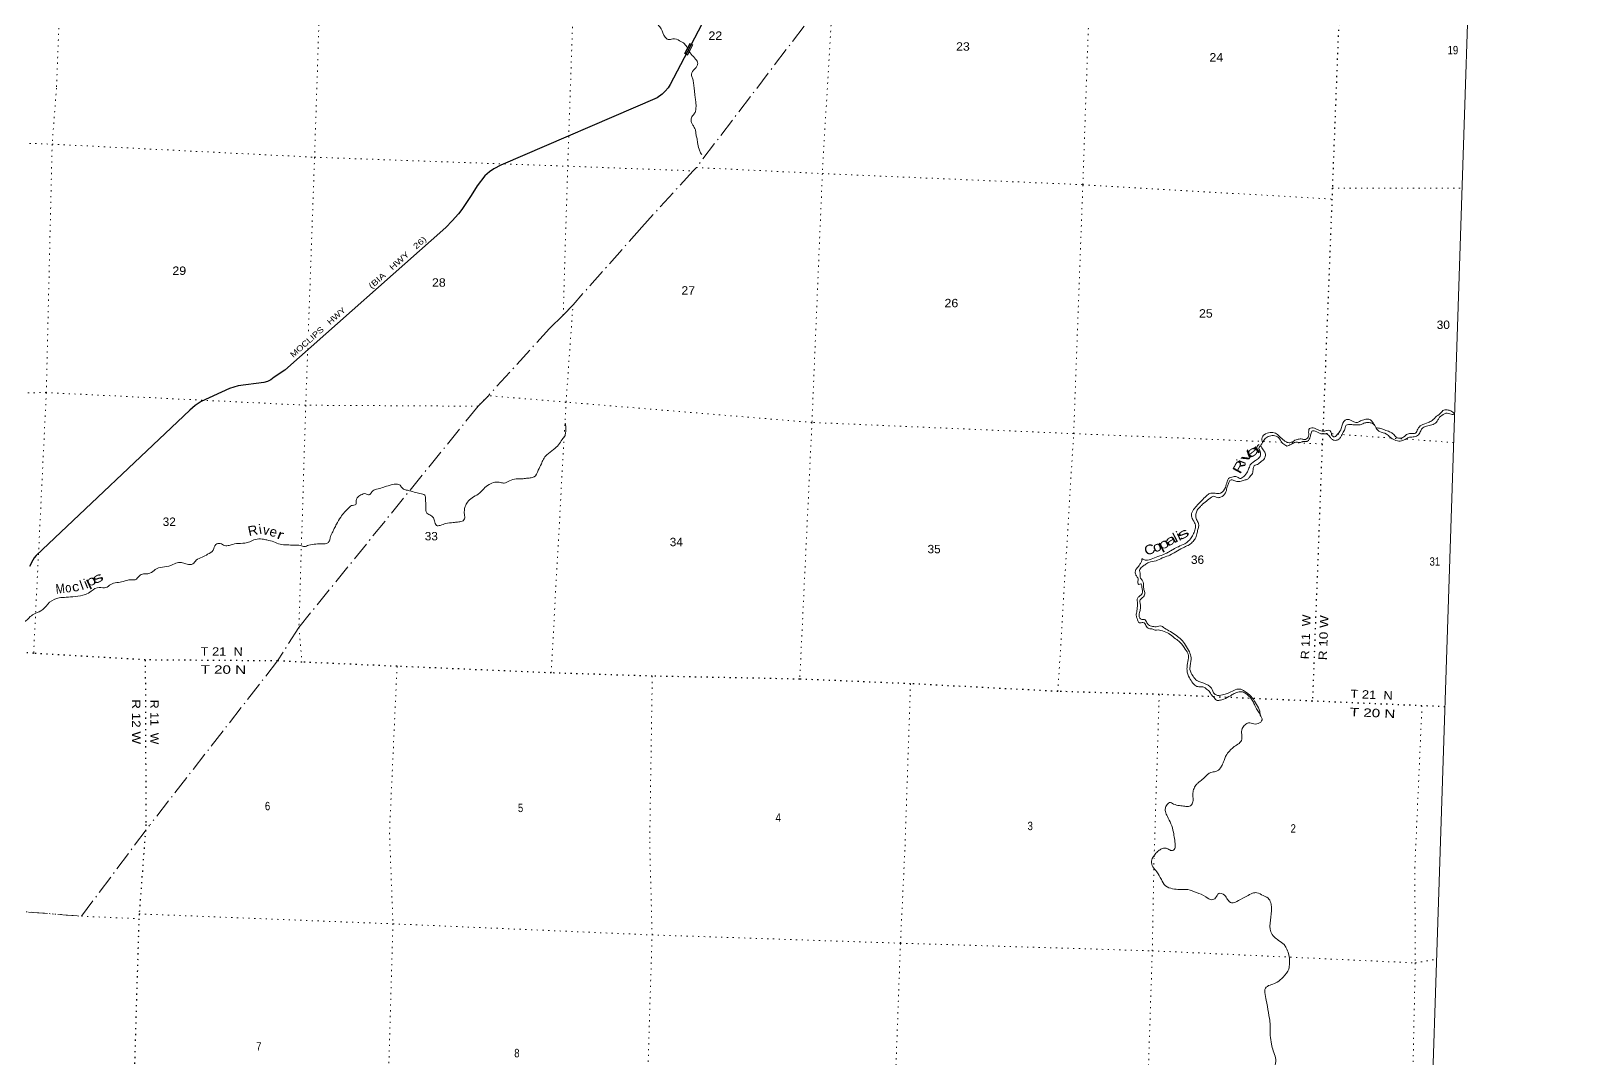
# Model space of a CAD drawing. Header units: feet. Extents: x -845745 to -745759, y -170898 to 15581.
# Drawn here: x -778136 to -745759, y -83303 to -61884 of the extents above; entities that cross this region are included whole.
import ezdxf
from ezdxf.enums import TextEntityAlignment as Align

# ---------------------------------------------------------------- set-up
doc = ezdxf.new("R2010")
doc.units = ezdxf.units.FT
doc.header["$LTSCALE"] = 80
doc.linetypes.add('DOT_DASHED', pattern=[7.7, 5, -1.2, 0.3, -1.2])
doc.linetypes.add('DOTTED', pattern=[1.5, 0.3, -1.2])
for name, color, linetype, lineweight in [('29', 7, 'Continuous', 25), ('31', 7, 'Continuous', 13), ('39', 7, 'Continuous', 13), ('4', 7, 'Continuous', 13), ('44', 7, 'DOT_DASHED', 13), ('6', 7, 'DOTTED', 25), ('7', 7, 'DOTTED', 13)]:
    doc.layers.add(name, color=color, linetype=linetype, lineweight=lineweight)
doc.layers.add('30', color=7, linetype='Continuous')
doc.layers.add('41', color=7, linetype='Continuous')

msp = doc.modelspace()

# ---------------------------------------------------------------- linework, layer by layer
at = {"layer": '29'}
msp.add_lwpolyline([(-761397.49, -56470.85), (-764817.23, -63000.57), (-764864.62, -63064.22), (-764923.08, -63137.66), (-764985.64, -63197.42), (-765091.3, -63274.42), (-768350.25, -64677.3), (-768493.1, -64753.44), (-768585.88, -64818.02), (-768678.66, -64898.75), (-768840.01, -65108.64), (-768968.01, -65309.03), (-769160.4, -65604.08), (-769233.32, -65691.89), (-769362.45, -65836.3), (-769494.65, -65978.44), (-772845.88, -68949.83), (-773068.88, -69098.63), (-773140.14, -69149.03), (-773212.75, -69185.36), (-773288.26, -69205.24), (-773822.3, -69279.85), (-773912.63, -69304.44), (-773999.34, -69331.63), (-774595.26, -69603.42), (-774715.37, -69687.89), (-774829.46, -69782.03), (-778032.16, -72815.44), (-778069.56, -72862.48), (-778102.16, -72909.54), (-778169.69, -73044.04)], dxfattribs=at)
at = {"layer": '31'}
for p, q in [((-764519.49, -62351.16), (-764409.06, -62140.9)), ((-764409.06, -62140.9), (-764345.98, -62174.03))]:
    msp.add_line(p, q, dxfattribs=at)
msp.add_lwpolyline([(-764508.68, -62347.79), (-764405.69, -62151.7), (-764356.78, -62177.39), (-764459.77, -62373.49)], close=True, dxfattribs=at)
msp.add_lwpolyline([(-764345.98, -62174.03), (-764456.42, -62384.3), (-764519.49, -62351.16)], dxfattribs=at)
at = {"layer": '39'}
for points in [[(-764158.55, -64457.48), (-764185.06, -64422.01), (-764217.6, -64343.97), (-764249.41, -64207.58), (-764264.84, -64108.21), (-764285.15, -64026.72), (-764293.21, -63941.79), (-764316.95, -63890.34), (-764354.47, -63832.2), (-764381.75, -63770.51), (-764376.13, -63694.28), (-764319.62, -63606.35), (-764288.83, -63551.43), (-764282.34, -63499.4), (-764280.65, -63420.96), (-764290.24, -63325.89), (-764303.66, -63226.61), (-764319.3, -63088.97), (-764330.05, -62975.73), (-764349.98, -62886.2), (-764372.58, -62810.65), (-764367.9, -62754.5), (-764337.5, -62707.62), (-764262.81, -62618.54), (-764245.9, -62558.94), (-764289.93, -62468.28), (-764381.71, -62365.3), (-764460.28, -62238.79), (-764522.59, -62151.29), (-764622.19, -62086.2), (-764763.21, -62045.32), (-764862.6, -62060.76), (-764926.62, -62009.42), (-765007.12, -61838.53), (-765071.53, -61752.95), (-765137.65, -61703.52), (-765253.51, -61683.96), (-765407.52, -61704.88), (-765619.41, -61715.01), (-765726.27, -61718.02), (-765791.5, -61735.08), (-765836.66, -61710.8), (-765864.61, -61663.18), (-765895.33, -61631.53), (-765948.7, -61653.17), (-766069.05, -61643.46), (-766170.94, -61626.57), (-766295.11, -61612.66), (-766374.13, -61623.03), (-766418.04, -61614.91), (-766462.16, -61568.54), (-766484.84, -61537.27), (-766518.93, -61406.82), (-766551.31, -61282.49), (-766557.17, -61193.63), (-766594.97, -61141.51), (-766704.53, -61073.94), (-766807.77, -61000.61), (-766922.3, -60952.93), (-766954.83, -60917.17), (-767001.53, -60882.76), (-767093.84, -60876.39), (-767202.71, -60879.3), (-767335.11, -60869.03), (-767409.25, -60861.5), (-767472.11, -60828.34), (-767546.26, -60820.81), (-767576.78, -60785.15), (-767592.19, -60770.33), (-767655.82, -60710.96), (-767709.31, -60692.33), (-767766.91, -60633.24), (-767816.11, -60566.5), (-767881.93, -60553.32), (-767931.86, -60544.93), (-767986.4, -60506.12), (-768043.52, -60479.26), (-768081.71, -60435.18), (-768105.64, -60387.75), (-768087.86, -60352.35), (-768083.1, -60251.92), (-768122.92, -60199.71), (-768231.41, -60152.31), (-768425.62, -60129.05), (-768750.11, -60135.88), (-768919.81, -60148.01), (-769070.86, -60148.93), (-769158.89, -60094.45), (-769232.56, -60076.88), (-769290.69, -60156.68), (-769390.17, -60216.4)], [(-750365.48, -70054.83), (-750288.37, -70042.36), (-750218.25, -70049.7), (-750153.48, -70084.97), (-750095.57, -70180.31), (-750037.58, -70231.36), (-749892.92, -70280.46), (-749819.62, -70348.35), (-749757.14, -70389.55), (-749636.21, -70429.48), (-749526.21, -70402.46), (-749484.89, -70380.25), (-749412.96, -70349.42), (-749315.86, -70339.91), (-749229.3, -70297.69), (-749181.11, -70215.41), (-749135.79, -70151.11), (-749035.26, -70111.57), (-748923.05, -70080.62), (-748837.45, -70016.21), (-748804.37, -69955.37), (-748714, -69875.08), (-748660.34, -69847.41), (-748546.59, -69868.89), (-748503.82, -69873.27), (-748472.98, -69862.84)], [(-750113.29, -70153.39), (-750012.35, -70166.12), (-749935.23, -70195.93), (-749828.27, -70233.19), (-749765.5, -70268.36), (-749708.18, -70333.47), (-749623.32, -70369.69), (-749531.39, -70341.82), (-749474.68, -70292.15), (-749388.97, -70268.01), (-749289.96, -70260.6), (-749241.87, -70180.33), (-749167.47, -70097.27), (-749023.89, -70041.64), (-748943.26, -69997.13), (-748848.58, -69911), (-748754.28, -69832.91), (-748718.13, -69792.34), (-748628.88, -69778.43), (-748554.6, -69799.4), (-748473.66, -69863.07)], [(-767004.63, -70054.75), (-766994.56, -70139.78), (-766996.92, -70232.28), (-767010.67, -70310.14), (-767069.19, -70397.98), (-767144.83, -70507.15), (-767250.03, -70602.84), (-767388.22, -70715.1), (-767461, -70806.29), (-767503.92, -70904.92), (-767568.26, -71030.73), (-767655.65, -71175.58), (-767735.05, -71193.98), (-767834.34, -71207.41), (-767935.36, -71214.72), (-768026.05, -71216.48), (-768168.96, -71258.06), (-768275.8, -71303.34), (-768355.78, -71291.52), (-768470.29, -71286.11), (-768593.39, -71334.66), (-768704.15, -71420.03), (-768818.24, -71533.42), (-768948.7, -71609.81), (-769039.55, -71700.14), (-769090.04, -71788.35), (-769108.28, -71876.07), (-769103.08, -71978.99), (-769095.41, -72029.68), (-769157.1, -72099.25), (-769248.45, -72115.07), (-769339.52, -72124.86), (-769493.43, -72143.77), (-769612.14, -72184.47), (-769688.67, -72184.89), (-769716.9, -72143.29), (-769742.48, -72045.45), (-769807.74, -71977.95), (-769888.02, -71929.87), (-769909.65, -71876.5), (-769909.39, -71785.92), (-769916.9, -71646.66), (-769921.51, -71573.96), (-769999.78, -71525.98), (-770125.3, -71497.91), (-770250.53, -71463.82), (-770290.33, -71453.89), (-770399.12, -71412.51), (-770444.48, -71349.98), (-770521.88, -71326.19), (-770698.56, -71358.12), (-770937.7, -71433.4), (-771013.64, -71464.04), (-771049.98, -71508.63), (-771092.06, -71546.91), (-771163.53, -71525.42), (-771263.39, -71550.9), (-771342.78, -71611.58), (-771365.34, -71662.86), (-771369.42, -71749.23), (-771461.16, -71773.09), (-771522.08, -71826.58), (-771608.63, -71911.08), (-771683.79, -72010.21), (-771771.47, -72161.08), (-771817.93, -72249.49), (-771849.29, -72316.45), (-771896.61, -72422.93), (-771913.81, -72488.56), (-771951, -72551.23), (-772076.7, -72569.45), (-772201.73, -72573.62), (-772351.91, -72598.74), (-772437.72, -72624.89), (-772525.25, -72602.64), (-772663.87, -72596.1), (-772800.58, -72591.66), (-772946.95, -72578.71), (-773079.46, -72528.17), (-773222.58, -72489.2), (-773318.35, -72470.59), (-773463.56, -72475.82), (-773580.64, -72524.65), (-773682.7, -72554.06), (-773858.34, -72563.89), (-774007.08, -72601.16), (-774099.88, -72604.83), (-774194.5, -72562.12), (-774288.24, -72585.88), (-774343.89, -72698), (-774456.84, -72787.29)], [(-754959.07, -73393.36), (-754976.59, -73338.18), (-755018.32, -73283.87), (-755027.71, -73227.06), (-755023.61, -73182.96), (-755036.93, -73123.95), (-755020.87, -73082.43), (-754985.01, -73047.88), (-754924.66, -73006.44), (-754843.84, -72957.91), (-754695.19, -72922.65), (-754565.58, -72864.34), (-754438.46, -72815.99), (-754314.69, -72753.38), (-754178.1, -72675.27), (-754079.11, -72625.58), (-753979.92, -72571.88), (-753908, -72498.77), (-753882.19, -72463.76), (-753845.2, -72362.83), (-753822.74, -72271.28), (-753806.89, -72191.5), (-753819.73, -72122.45), (-753860.03, -72038), (-753865.02, -71973.34), (-753846.78, -71885.62), (-753793.04, -71813.67), (-753750.67, -71769.37), (-753647.67, -71677.6), (-753537.2, -71598.25), (-753510.14, -71579.4), (-753420.78, -71605.76), (-753351.9, -71596.93), (-753249.09, -71509.18), (-753217.84, -71401.94), (-753194.33, -71330.57), (-753180.38, -71290.97), (-753145.86, -71242.27), (-753109.32, -71235.94), (-753036.13, -71263.55), (-752947.73, -71267.72), (-752857.91, -71241.76), (-752784.35, -71219.06), (-752743.9, -71172.65), (-752688.25, -71102.81), (-752671.25, -70998.92), (-752650.6, -70945.54), (-752562.03, -70903.42), (-752543, -70884.18), (-752482.37, -70836.71), (-752427.09, -70774.9), (-752420.52, -70678.58), (-752463.49, -70608.1), (-752491.73, -70566.5), (-752509.54, -70517.35), (-752489.84, -70484.05), (-752435.15, -70392.01), (-752359.88, -70333.15), (-752250.16, -70312.16), (-752145.4, -70353.34), (-752068.07, -70463.69), (-751990.27, -70521.72), (-751968.55, -70530.8), (-751929.72, -70518.54), (-751855.5, -70481.78), (-751810.06, -70457.75), (-751751.33, -70450.45), (-751711.43, -70458.38), (-751656.53, -70446.87), (-751634.05, -70439.88), (-751555.32, -70435.55), (-751536.86, -70428.36), (-751486.47, -70342.16), (-751464.59, -70262.67), (-751446.52, -70221.24), (-751379.94, -70218.34), (-751261.87, -70276.26), (-751147.26, -70279.65), (-751071.48, -70337.59), (-751031.57, -70387.79), (-750962.31, -70413.2), (-750888.75, -70390.5), (-750843.99, -70338.26), (-750795.23, -70243.92), (-750752.69, -70153.32), (-750736.06, -70099.75), (-750686.9, -70081.94), (-750592.57, -70088.4), (-750481.98, -70091.61), (-750445.63, -70089.3), (-750365.48, -70054.83)], [(-752474.27, -70457.8), (-752487.78, -70355.3), (-752440.63, -70295.12), (-752319.63, -70248.49), (-752207.6, -70263.84), (-752128.09, -70327.99), (-752023.6, -70417.47), (-751964.85, -70452.46), (-751925.05, -70462.39), (-751861.92, -70447.25), (-751779.28, -70402.83), (-751732.4, -70390.95), (-751651.57, -70384.7), (-751623.83, -70394.06), (-751579.44, -70392.13), (-751520.05, -70328.5), (-751514.54, -70211.99), (-751498.38, -70168.46), (-751393.35, -70161.34), (-751290.78, -70206.44), (-751178.66, -70219.79), (-751111.41, -70202.83), (-751045.2, -70250.25), (-751039.26, -70294.82), (-750976.87, -70338.02), (-750943.59, -70315.44), (-750845.09, -70191.24), (-750816.33, -70093.95), (-750728.26, -69977.31), (-750654.21, -69986.85), (-750497.69, -70040.54), (-750437.81, -70009.14), (-750345.7, -69977.25), (-750264.96, -69973.01), (-750229.18, -69982.75), (-750196.36, -70012.48), (-750151.22, -70087.28)], [(-753086.19, -71172.61), (-753013.67, -71172), (-752948.8, -71205.26), (-752866.45, -71166.87), (-752789.18, -71065.83), (-752759.65, -70994.75), (-752717.01, -70902.14), (-752679.33, -70871.71), (-752623.09, -70832.09), (-752543.8, -70773.42), (-752525.66, -70645.43), (-752549.99, -70563.75), (-752511.75, -70523.57)], [(-752520.27, -76127.42), (-752624.28, -75963.68), (-752668.22, -75871.01), (-752718.56, -75786.09), (-752797.6, -75711.9), (-752873.77, -75662), (-752966.08, -75655.63), (-753068.34, -75689.06), (-753144.95, -75733.76), (-753283.16, -75803.74), (-753372.98, -75829.7), (-753435.26, -75826.76), (-753469.71, -75788.9), (-753533.15, -75725.51), (-753589.62, -75642.31), (-753661.2, -75580.55), (-753718.22, -75551.69), (-753768.35, -75547.31), (-753844.5, -75539.69), (-753925.93, -75473.44), (-754001.25, -75363.18), (-754050, -75201.84), (-754045.05, -75097.39), (-754021.85, -74947.49), (-754024.46, -74874.9), (-754085.81, -74767.31), (-754197.5, -74617.09), (-754286.87, -74548.45), (-754403.42, -74458.4), (-754460.15, -74423.51), (-754600.7, -74372.59), (-754652.65, -74364.1), (-754713.39, -74371.29), (-754762.57, -74346.83), (-754842.45, -74332.99), (-754908.1, -74273.53), (-754928.2, -74230.3), (-754969.34, -74206.21), (-755040.32, -74216.96), (-755074.58, -74175.07), (-755090.38, -74126.01), (-755107.53, -74062.79), (-755103.05, -74010.66), (-755094.45, -73956.71), (-755084.53, -73874.64), (-755082.45, -73788.17), (-755085.53, -73725.61), (-755056.75, -73670.6), (-755000.33, -73626.96), (-754977.76, -73575.68), (-754988.12, -73496.68), (-754998.95, -73427.72), (-755013.79, -73400.85), (-755056.83, -73416.94), (-755077.41, -73383.75), (-755065.95, -73311.82), (-755097.25, -73249.95), (-755124.73, -73192.28), (-755121.31, -73119.97), (-755078.08, -73057.58), (-755061.06, -73038.25), (-755021.86, -72975.68), (-754992.89, -72916.65), (-754989.08, -72878.58), (-754969.37, -72887.57), (-754908.04, -72910.59), (-754761.4, -72875.23), (-754619.93, -72821.51), (-754494.82, -72773.06), (-754414.19, -72728.55), (-754337.57, -72683.85), (-754230.26, -72628.52), (-754098.45, -72566.29), (-754019.26, -72509.63), (-753946.58, -72420.45), (-753904.13, -72331.86), (-753873.27, -72232.66), (-753892.53, -72129.08), (-753931.67, -72062.81), (-753959.25, -71964.87), (-753913.85, -71856.29), (-753828.74, -71759.64), (-753718.47, -71642.04), (-753627.72, -71553.72), (-753555.41, -71514.85), (-753466.82, -71515.01), (-753349.83, -71510.46), (-753251.81, -71396.31), (-753213.67, -71271.28), (-753182.6, -71210.33), (-753086.19, -71172.61)], [(-774456.84, -72787.29), (-774570.56, -72850.38), (-774694.24, -72910.98), (-774766.25, -72986.09), (-774883.43, -72994.65), (-774980.73, -72965.9), (-775062.81, -72955.99), (-775179.8, -73002.81), (-775357.05, -73046.79), (-775520.04, -73087.42), (-775628.41, -73164.84), (-775702.16, -73191.56), (-775790.93, -73195.43), (-775885.81, -73243.29), (-775963.85, -73318.12), (-776058.46, -73317.69), (-776215.25, -73354.58), (-776351.27, -73378.36), (-776475.81, -73414.76), (-776575.67, -73482.52), (-776716.29, -73475.88), (-776885.21, -73556.49), (-777003.24, -73625.41), (-777218.56, -73665.58), (-777406.63, -73682.87), (-777552.23, -73696.14), (-777749.84, -73787.47), (-777893.96, -73939.71), (-778050.82, -74020.89), (-778152.59, -74086.55), (-778278.55, -74195.36), (-778432.07, -74248.51), (-778552.97, -74293.13), (-778703.71, -74372.59), (-778816.58, -74417.59), (-778963.61, -74460.98), (-779085.47, -74483.42), (-779159.82, -74437.63), (-779237.5, -74419.87), (-779350.74, -74515.19), (-779487.79, -74645.62), (-779568.97, -74744.46), (-779650.24, -74887.59), (-779722.54, -74946.42), (-779762.01, -74951.76), (-779816.4, -74941.09), (-779858.9, -74940.59)], [(-754775, -79126.87), (-754714.73, -79037.83), (-754642.81, -78964.72), (-754580.54, -78925.38), (-754505.36, -78910.81), (-754432.07, -78936.42), (-754350.65, -78960.39), (-754317.27, -78935.79), (-754297.12, -78850.18), (-754312.56, -78708.53), (-754332.69, -78580.74), (-754386.7, -78403.05), (-754460.02, -78250.61), (-754499.56, -78150.1), (-754503.03, -78095.58), (-754479.51, -78024.21), (-754418.21, -77962.68), (-754330.96, -77990.96), (-754209.74, -78024.86), (-754097.62, -78038.21), (-753996.89, -78036.92), (-753935.21, -77967.36), (-753924.52, -77869.21), (-753927.62, -77764.38), (-753902.87, -77666.9), (-753846.26, -77576.97), (-753801.98, -77534.77), (-753709.88, -77460.6), (-753617.12, -77372.37), (-753550.83, -77333.22), (-753453.26, -77313.66), (-753353.03, -77237.87), (-753308.96, -77157.41), (-753270.24, -77062.6), (-753236.21, -76981.66), (-753203.7, -76932.87), (-753066.27, -76794.4), (-752966.52, -76728.65), (-752908, -76640.82), (-752911.38, -76542.01), (-752899.55, -76419.76), (-752839.31, -76338.05), (-752769.1, -76301.1), (-752661.28, -76320.28), (-752537.5, -76299.95), (-752483.1, -76213.94), (-752512.86, -76162.2), (-752536.05, -76056.42), (-752599.99, -75918.52), (-752691.87, -75775.27), (-752772.64, -75694.96), (-752850.43, -75636.93), (-752953.19, -75595.85), (-753075.25, -75622.3), (-753192.8, -75681.17), (-753280.61, -75707.23), (-753412.52, -75729.19), (-753473.56, -75700.13), (-753542.19, -75576.1), (-753700.45, -75474.01), (-753785.7, -75445.83), (-753844.83, -75418.88), (-753925.12, -75328.53), (-753988.97, -75188.62), (-753985.92, -75124.34), (-753971.41, -75030.4), (-753965.32, -74944.12), (-754001.71, -74819.6), (-754079.72, -74681.03), (-754170.63, -74559.98), (-754271.68, -74482.73), (-754396.45, -74396.32), (-754517.97, -74326.16), (-754606.28, -74277.7), (-754667.4, -74292.94), (-754769.95, -74290.11), (-754852.91, -74256), (-754892.43, -74197.76), (-754922.48, -74152.05), (-754994.62, -74144.62), (-755035.57, -74116.52), (-755038.09, -73999.63), (-755021.95, -73913.83), (-755023.51, -73819.13), (-755032.43, -73752.28), (-754993.89, -73703.77), (-754936.23, -73634.01), (-754929.74, -73581.98), (-754941.81, -73539.13), (-754955.99, -73455.92), (-754959.07, -73393.36)], [(-754775, -79126.87), (-754791.04, -79183.04), (-754681.38, -79405.09), (-754585.17, -79561.55), (-754495.76, -79697.56), (-754349.25, -79755.28), (-754201.33, -79774.85), (-754034.63, -79775.02), (-753852.08, -79836.09), (-753658.39, -79921.7), (-753532.23, -79986.7), (-753456.46, -79947.3), (-753390.74, -79853.25), (-753269.64, -79891.93), (-753206.62, -79980.72), (-753122.87, -80052.19), (-752978.39, -80001.27), (-752804.43, -79913.25), (-752683.58, -79849.39), (-752594.81, -79838.62), (-752464.41, -79897.75), (-752361.95, -79951.82), (-752305.32, -80050.43), (-752290.88, -80149.47), (-752312.58, -80412.02), (-752305.38, -80653.53), (-752232.99, -80760.76), (-752141.23, -80832.53), (-752025.98, -80921.25), (-751982.28, -80989.22), (-751934.48, -81109.6), (-751915.78, -81311.34), (-751932.17, -81429.34), (-752046.75, -81595.96), (-752173.17, -81701.83), (-752291.57, -81753.71), (-752400.09, -81809.99), (-752427.86, -81855.19), (-752430.15, -81917.43), (-752398.01, -82081.46), (-752353.08, -82334.43), (-752338.34, -82425.44), (-752319.29, -82562.86), (-752314.39, -82812.32), (-752290.87, -82992.12), (-752253.98, -83136.23), (-752207.07, -83280.71), (-752210.6, -83431.35), (-752321.21, -83708.69), (-752424.03, -83992.35), (-752492.17, -84206.93), (-752576.99, -84547.55), (-752615.42, -84773.29), (-752671.48, -84877.75), (-752728.22, -84946.01), (-752810.44, -84997.23), (-752916.75, -84993.27), (-753012.66, -84979.66), (-753160.79, -85020.39), (-753414.78, -85045.12), (-753629.25, -85033.12), (-753783.89, -85141.96), (-753926.8, -85259.27), (-754018.2, -85450.88), (-754050.9, -85684.88), (-754023.6, -85816.56), (-753893.93, -85950.05), (-753712.1, -86085.48), (-753614.91, -86173.53), (-753519.13, -86245.44), (-753335.26, -86270.37), (-753170.4, -86320.73), (-753067.32, -86467.3), (-752956.45, -86565.91), (-752797.68, -86618.05), (-752706.28, -86699.86), (-752651.49, -86848.65), (-752722.41, -86974.68), (-752831.14, -87091.25), (-752958.36, -87219.21), (-753025.11, -87341.37), (-753023.96, -87474.09), (-752984.03, -87644.45), (-753013.35, -87731.81), (-753138.2, -87849.8), (-753299.61, -87924.21), (-753652.61, -88019.64), (-753957.7, -88068.61), (-754160.66, -88071.11), (-754367.04, -88057.4), (-754507.83, -88007.94)]]:
    msp.add_spline(points, degree=3, dxfattribs=at)
at = {"layer": '4'}
msp.add_lwpolyline([(-838938.61, 15580.59), (-807880.31, 14447.97), (-776820.49, 13358.06), (-745759.19, 12310.89), (-751809.61, -170897.82), (-783122.91, -169842.15), (-814434.73, -168743.41)], dxfattribs=at)
at = {"layer": '44'}
for points in [[(-747650.8, -44967.44), (-750520.24, -47944.23), (-755651.05, -54358.11), (-755687.77, -54410.73), (-755845.08, -54586.51), (-756022.58, -54763.35), (-761425.73, -61041.2), (-761654.96, -61290.09), (-764274.02, -64727.84), (-764341.73, -64797.12), (-765411.89, -65970.97), (-766843.72, -67590.14), (-767049.14, -67803.91), (-767331.67, -68079.28), (-768608.41, -69481.81), (-768822.15, -69701.23), (-772555.72, -74310.41), (-773001.64, -75009.67), (-775656.84, -78422.61)], [(-780035.89, -80097.67), (-780032.99, -80097.69), (-777087.35, -80328.94), (-775656.84, -78422.61)]]:
    msp.add_lwpolyline(points, dxfattribs=at)
at = {"layer": '6'}
msp.add_line((-775756.99, -74988.78), (-775743.55, -78419.64), dxfattribs=at)
for points in [[(-749704.46, -33435.35), (-749709.78, -33558.27), (-749862.09, -38777.35), (-750058.08, -44111.13), (-750282.97, -47885.34), (-750340.45, -49185.16), (-750356.71, -49486.38), (-750553.8, -54375.19), (-750608.81, -54686.66), (-750685.26, -57408.92), (-750811.95, -59788.58), (-750824.78, -60059.76), (-751023.72, -65157.86), (-751030.44, -65385.04), (-751220.93, -70262.08), (-751233.59, -70486.97), (-751436.84, -75846.58)], [(-748674.46, -75964.53), (-749154.18, -75944.24), (-751436.84, -75846.58), (-754629.66, -75707.98), (-756740.78, -75644.6), (-759811.82, -75485.58), (-762118.68, -75388.79), (-765192.28, -75326.28), (-767299.19, -75259.07), (-770510.18, -75121.63), (-772491.31, -75034.18), (-773001.64, -75009.67), (-775756.99, -74988.78), (-778082.14, -74852.88), (-779849.92, -74702.01)], [(-775743.55, -78419.64), (-775884.47, -80281.2), (-775890.16, -80381.51), (-776046.92, -85687.05), (-776050.48, -85729.13), (-776115.32, -90829.01), (-776117.39, -90885.23), (-776401.71, -96163.91), (-776415.88, -96221.68), (-776558.38, -101521.72), (-776568.18, -101569.61), (-776730.5, -106643.75), (-776918.39, -111922), (-777092.04, -117413.87), (-777103.71, -117676.79), (-777313.13, -122447.63), (-777309.09, -122556.34), (-777346.03, -124210.51)]]:
    msp.add_lwpolyline(points, dxfattribs=at)
at = {"layer": '7'}
for p, q in [((-751023.72, -65157.86), (-748317.58, -65157.93)), ((-748492.64, -70458.89), (-751220.93, -70262.08)), ((-770510.18, -75121.63), (-770668.39, -78592.72)), ((-765192.28, -75326.28), (-765246.24, -78776.37)), ((-759811.82, -75485.58), (-759929.24, -78955.2)), ((-754629.66, -75707.98), (-754736.47, -79128.65)), ((-749154.18, -75944.24), (-749303.15, -79308.86))]:
    msp.add_line(p, q, dxfattribs=at)
for points in [[(-776951.23, -43164.12), (-777154.05, -48386.85), (-777251.73, -53642.74), (-777416.21, -56310.52), (-777422.73, -56873.9), (-777433.09, -58965.13), (-777558.19, -61822), (-777607.36, -63073.9), (-777696.83, -64241.36), (-777818.92, -69417.58), (-778082.14, -74852.88)], [(-767299.19, -75259.07), (-766989.93, -69616.57), (-766843.72, -67590.14), (-767049.14, -67803.91), (-766954.62, -64699.99), (-766773.25, -59419.87), (-766585.89, -54013.2), (-766378.18, -48814.85), (-766208.09, -43560.37)], [(-760995.42, -43733.89), (-761256.87, -49004.19), (-761352.87, -52224.81), (-761405.06, -54221.45), (-761486.37, -56407.98), (-761603.62, -59609.47), (-761654.96, -61290.09), (-761425.73, -61041.2), (-761648.4, -64853.76), (-761865.58, -70039.58), (-762118.68, -75388.79)], [(-756740.78, -75644.6), (-756412.11, -70272.78), (-756221.05, -65085.73), (-756034.9, -59789.73), (-755845.08, -54586.51), (-756022.58, -54763.35), (-756010.45, -54379.4), (-755884.53, -49207.39), (-755813.18, -46678.15), (-755676.17, -43952.71)], [(-771557.13, -44439.36), (-771680.99, -48546.49), (-771851.46, -53809), (-772057.67, -59230.88), (-772229.09, -64513.49), (-772361.07, -68218.01)], [(-779487.75, -64174.41), (-777696.83, -64241.36), (-772229.09, -64513.49), (-766954.62, -64699.99), (-764341.73, -64797.12), (-764274.02, -64727.84), (-761648.4, -64853.76), (-756221.05, -65085.73), (-751030.44, -65385.04)], [(-772371.05, -68498.14), (-772413.18, -69680.74), (-772555.72, -74310.41), (-772491.31, -75034.18)], [(-751233.59, -70486.97), (-756412.11, -70272.78), (-761865.58, -70039.58), (-766989.93, -69616.57), (-768608.41, -69481.81), (-768822.15, -69701.23), (-772413.18, -69680.74), (-777818.92, -69417.58), (-779668.57, -69430.84)], [(-770668.39, -78592.72), (-770595.44, -80487.96), (-770754.11, -85899.97), (-770742.35, -91046.93), (-771040.08, -96471.87), (-771222.93, -101722.16), (-771370.9, -106843.08), (-771585.44, -112190.7), (-771792.21, -117763.77), (-771979.42, -122804.82), (-772007.85, -124392.53)], [(-766713.88, -124571.81), (-766615.94, -123062.59), (-766427.92, -117999.46), (-766206.07, -112453.08), (-765988.33, -107073.42), (-765870.6, -101955.4), (-765678.28, -96830.1), (-765456.42, -91338.01), (-765361.07, -86118.64), (-765196.83, -80718.89), (-765246.24, -78776.37)], [(-759929.24, -78955.2), (-760021.03, -80891.28), (-760220.18, -86311.85), (-760300.23, -91497.61), (-760500.76, -97064.88), (-760670.72, -102182.96), (-760766.09, -107293.77), (-760967.25, -112714.26), (-761186.5, -118244.65), (-761337.01, -123325.26), (-761363.75, -124751.74)], [(-755873.98, -117614.14), (-755650.66, -112936.12), (-755439.69, -107522.02), (-755414.15, -102398.56), (-755275.55, -97259.21), (-755131.94, -91655.65), (-754948.49, -86443.58), (-754774.44, -81050.22), (-754736.47, -79128.65)], [(-749303.15, -79308.86), (-749294.25, -81302.28), (-749411.71, -86631.4), (-749542.98, -89165.6)], [(-780035.5, -80096.65), (-777087.35, -80328.94), (-775890.16, -80381.51)], [(-775884.47, -80281.2), (-770595.44, -80487.96), (-765196.83, -80718.89), (-760021.03, -80891.28), (-754774.44, -81050.22), (-749294.25, -81302.28), (-748848.2, -81225.17)]]:
    msp.add_lwpolyline(points, dxfattribs=at)

# ---------------------------------------------------------------- texts
at = {"layer": '30'}
for s, width, p in [('(BIA   HWY   26)', 1.3, (-771038.9, -67261.86)), ('MOCLIPS   HWY', 1.2, (-772672.08, -68695.5))]:
    msp.add_text(s, height=120, rotation=41.562, dxfattribs=dict(at, width=width)).set_placement(p)
at = {"layer": '41'}
for s, rotation, width, p in [('e', 38.637, 1.8, (-752636.24, -70724.54)), ('r', 34.327, 1.8, (-752524.54, -70658.77)), ('R', 61.49, 1.4, (-752876.47, -71011.59)), ('v', 52.112, 1.9, (-752737.92, -70788.35)), ('R', 12.091, 1.05, (-773495.92, -72387.61)), ('e', 345.396, 1.05, (-773110.4, -72415.09)), ('r', 338.482, 1.4, (-772972.25, -72471.77)), ('p', 27.144, 1.5, (-754496.41, -72658.54)), ('a', 27.957, 1.5, (-754348.36, -72576.47)), ('l', 26.719, 1.1, (-754252.56, -72526.89)), ('i', 25.337, 1.15, (-754184.53, -72496.23)), ('s', 31.6, 1.8, (-754082.17, -72439.44)), ('C', 21.058, 1.15, (-754794.52, -72780.82)), ('o', 20.867, 1.2, (-754641.51, -72721.21)), ('M', 5.211, 0.85, (-777519.92, -73600.77)), ('o', 5.258, 0.85, (-777352.59, -73580.54)), ('c', 10.519, 1.1, (-777192.98, -73559.26)), ('i', 22.68, 1.05, (-776957.02, -73491.93)), ('p', 24.96, 1.45, (-776849.88, -73429.57)), ('s', 28.126, 1.65, (-776701.06, -73362.43))]:
    msp.add_text(s, height=200, rotation=rotation, dxfattribs=dict(at, width=width)).set_placement(p, align=Align.CENTER)
for s, rotation, p in [('i', 68.183, (-752828.14, -70893.52)), ('i', 9.767, (-773345.69, -72363.76)), ('v', 350.293, (-773251.53, -72380.56)), ('l', 20.14, (-777048.82, -73524.61))]:
    msp.add_text(s, height=200, rotation=rotation, dxfattribs=at).set_placement(p, align=Align.CENTER)
at = {"layer": '6'}
for s, rotation, width, p in [('R 11  W', 87.828, 1.1, (-751506.74, -74977)), ('R 10 W', 87.828, 1.2, (-751137.45, -74996.87)), ('T 21  N', 359.566, 1.15, (-774606.03, -74897.5)), ('T 20 N', 359.566, 1.35, (-774604.48, -75272.52)), ('T 21  N', 357.55, 1.15, (-750649.09, -75781.2)), ('R 12 W', 270.224, 1.2, (-776033.52, -75807.45)), ('R 11  W', 270.224, 1.1, (-775653.74, -75819.24)), ('T 20 N', 357.55, 1.35, (-750660.86, -76158.86))]:
    msp.add_text(s, height=175, rotation=rotation, dxfattribs=dict(at, width=width)).set_placement(p)
at = {"layer": '7'}
for s, width, p in [('22', 1.1, (-764021.45, -62066.69)), ('23', 1.1, (-758862.69, -62292.62)), ('24', 1.1, (-753582.66, -62518.55)), ('19', 0.85, (-748620.47, -62367.93)), ('29', 1.1, (-775191.49, -66964.86)), ('28', 1.1, (-769782.7, -67211.12)), ('27', 1.1, (-764586.28, -67376.07)), ('26', 1.1, (-759103.67, -67639.66)), ('25', 1.1, (-753800.89, -67855.15)), ('30', 1.05, (-748846.4, -68091.52)), ('32', 1.05, (-775393.32, -72195.95)), ('33', 1.05, (-769933.32, -72497.18)), ('34', 1.05, (-764828.78, -72618.5)), ('35', 1.05, (-759456.88, -72766.13)), ('36', 1.05, (-753967.5, -72986.7)), ('31', 0.85, (-748997.02, -73024.36)), ('6', 0.85, (-773263.57, -78120.81)), ('5', 0.85, (-767991.83, -78158.46)), ('4', 0.85, (-762624.46, -78361.71)), ('3', 0.85, (-757373.06, -78535.01)), ('2', 0.85, (-751892.72, -78587)), ('7', 0.85, (-773445.72, -83128.61)), ('8', 0.85, (-768068.78, -83268.65))]:
    msp.add_text(s, height=175, dxfattribs=dict(at, width=width)).set_placement(p)

doc.saveas('drawing.dxf')
